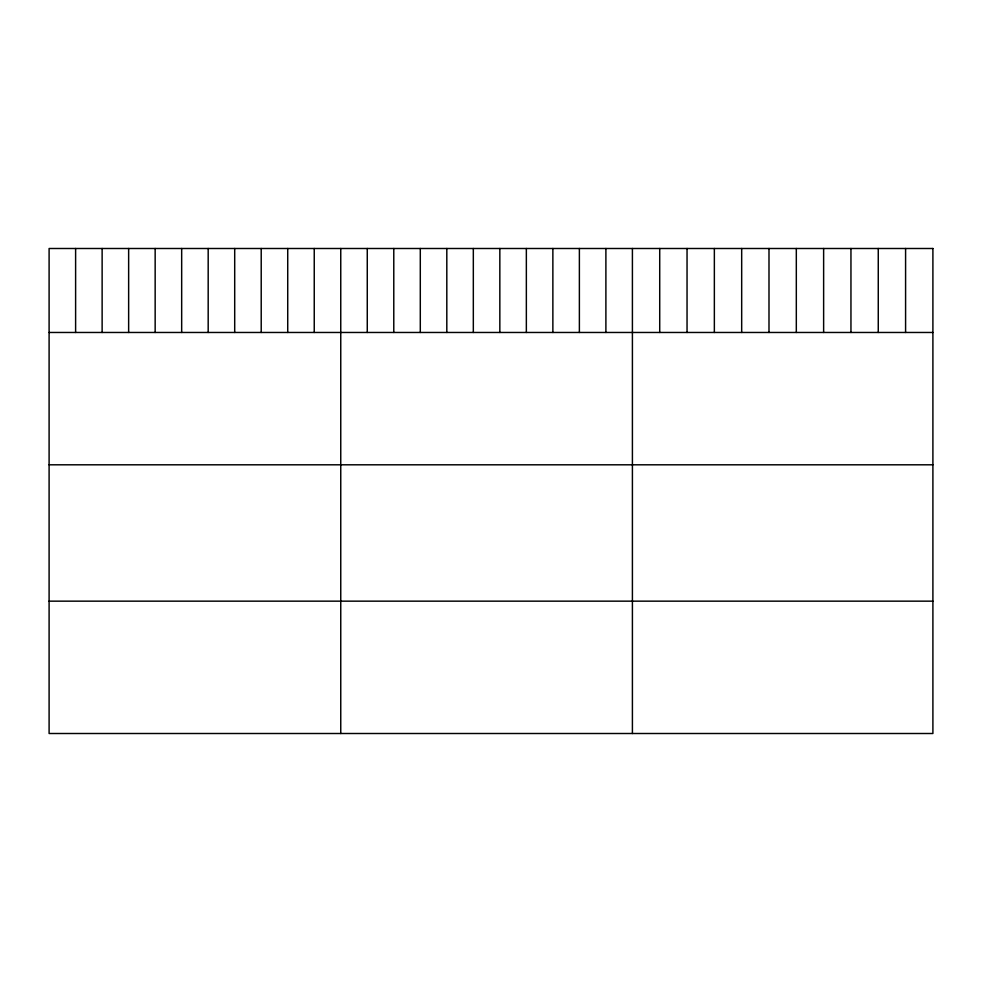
<?xml version="1.0" encoding="UTF-8"?>
<svg xmlns="http://www.w3.org/2000/svg" width="982" height="982" viewBox="0 0 982 982"><rect width="100%" height="100%" fill="white"/><g stroke="black" fill="none" stroke-linecap="round" stroke-linejoin="round"><path stroke-width="1.47" d="M49.1 332.468L932.9 332.468M49.1 464.805L932.9 464.805M49.1 601.156L932.9 601.156M905.588 248.495L905.588 332.468M878.264 248.495L878.264 332.468M850.952 248.495L850.952 332.468M823.628 248.495L823.628 332.468M796.316 248.495L796.316 332.468M768.992 248.495L768.992 332.468M741.68 248.495L741.68 332.468M714.356 248.495L714.356 332.468M687.044 248.495L687.044 332.468M659.72 248.495L659.72 332.468M632.408 248.495L632.408 733.505M605.894 248.495L605.894 332.468M579.38 248.495L579.38 332.468M552.866 248.495L552.866 332.468M526.352 248.495L526.352 332.468M499.838 248.495L499.838 332.468M473.324 248.495L473.324 332.468M446.81 248.495L446.81 332.468M420.296 248.495L420.296 332.468M393.782 248.495L393.782 332.468M367.268 248.495L367.268 332.468M340.754 248.495L340.754 733.505M314.24 248.495L314.24 332.468M287.726 248.495L287.726 332.468M261.212 248.495L261.212 332.468M234.698 248.495L234.698 332.468M208.184 248.495L208.184 332.468M181.67 248.495L181.67 332.468M155.156 248.495L155.156 332.468M128.642 248.495L128.642 332.468M102.128 248.495L102.128 332.468M75.614 248.495L75.614 332.468M932.9 248.495L49.1 248.495L49.1 733.505L932.9 733.505L932.9 248.495"/></g></svg>
